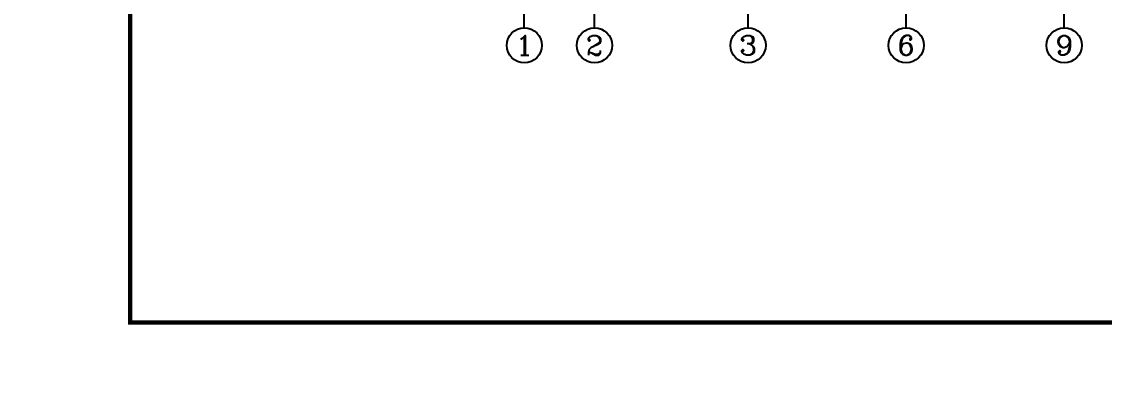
# Model space of a CAD drawing. Extents: x -726032 to 135930, y -151624 to 587044.
# Drawn here: x -399433 to -367367, y 444881 to 455717 of the extents above; entities that cross this region are included whole.
import ezdxf
from ezdxf.enums import TextEntityAlignment as Align

# ---------------------------------------------------------------- set-up
doc = ezdxf.new("R2010")
doc.units = 0
doc.header["$LTSCALE"] = 1000
doc.header["$MEASUREMENT"] = 0
doc.layers.get('0').update_dxf_attribs({"linetype": 'CONTINUOUS'})
for name, color, linetype in [('AXIS', 245, 'CONTINUOUS'), ('AXIS_TEXT', 7, 'CONTINUOUS'), ('PUB_TITLE', 1, 'CONTINUOUS')]:
    doc.layers.add(name, color=color, linetype=linetype)
doc.styles.add('COMPLEX', font='COMPLEX')

# ---------------------------------------------------------------- blocks, each defined once
blk = doc.blocks.new('_AXISO')
blk.add_circle((0, 0), 0.5)
at = {"layer": 'AXIS_TEXT', "style": 'COMPLEX', "width": 1.041667}
blk.add_attdef('A', text='', height=0.56, dxfattribs=at).set_placement((-0.25, -0.28), (0.25, -0.28), align=Align.FIT)

msp = doc.modelspace()

# ---------------------------------------------------------------- linework, layer by layer
at = {"layer": 'AXIS'}
for p, q in [((-384546.9, 455534.5), (-384546.9, 459611.9)), ((-382466.9, 455534.5), (-382466.9, 459611.9)), ((-377916.9, 455534.5), (-377916.9, 459611.9)), ((-373236.9, 455534.5), (-373236.9, 459611.9)), ((-368556.9, 455534.5), (-368556.9, 459611.9))]:
    msp.add_line(p, q, dxfattribs=at)
at = {"layer": 'PUB_TITLE'}
for points, const_width in [([(-495405.4, 445498.4), (-398815.4, 445498.4), (-398815.4, 500098.4), (-495405.4, 500098.4)], 0.234), ([(-398815.4, 445498.4), (-302225.4, 445498.4), (-302225.4, 500098.4), (-398815.4, 500098.4)], 0.234), ([(-396215.4, 446798.4), (-303525.4, 446798.4), (-303525.4, 498798.4), (-396215.4, 498798.4)], 130), ([(-495405.4, 390898.4), (-398815.4, 390898.4), (-398815.4, 445498.4), (-495405.4, 445498.4)], 0.234), ([(-398815.4, 390898.4), (-302225.4, 390898.4), (-302225.4, 445498.4), (-398815.4, 445498.4)], 0.234)]:
    msp.add_lwpolyline(points, close=True, dxfattribs=dict(at, const_width=const_width))

# ---------------------------------------------------------------- block references
at = {"layer": 'AXIS'}
ref = msp.add_blockref('_AXISO', (-384546.9, 455014.5), dxfattribs=dict(at, xscale=1040, yscale=1040, zscale=1040))
ref.add_attrib('A', '1', dxfattribs={"layer": 'AXIS_TEXT', "height": 582.4, "style": 'COMPLEX', "width": 2.083333}).set_placement((-384806.9, 454723.3), (-384286.9, 454723.3), align=Align.FIT)
ref = msp.add_blockref('_AXISO', (-382466.9, 455014.5), dxfattribs=dict(at, xscale=1040, yscale=1040, zscale=1040))
ref.add_attrib('A', '2', dxfattribs={"layer": 'AXIS_TEXT', "height": 582.4, "style": 'COMPLEX', "width": 1.339286}).set_placement((-382726.9, 454723.3), (-382206.9, 454723.3), align=Align.FIT)
ref = msp.add_blockref('_AXISO', (-377916.9, 455014.5), dxfattribs=dict(at, xscale=1040, yscale=1040, zscale=1040))
ref.add_attrib('A', '3', dxfattribs={"layer": 'AXIS_TEXT', "height": 582.4, "style": 'COMPLEX', "width": 1.339286}).set_placement((-378176.9, 454723.3), (-377656.9, 454723.3), align=Align.FIT)
ref = msp.add_blockref('_AXISO', (-373236.9, 455014.5), dxfattribs=dict(at, xscale=1040, yscale=1040, zscale=1040))
ref.add_attrib('A', '6', dxfattribs={"layer": 'AXIS_TEXT', "height": 582.4, "style": 'COMPLEX', "width": 1.339286}).set_placement((-373496.9, 454723.3), (-372976.9, 454723.3), align=Align.FIT)
ref = msp.add_blockref('_AXISO', (-368556.9, 455014.5), dxfattribs=dict(at, xscale=1040, yscale=1040, zscale=1040))
ref.add_attrib('A', '9', dxfattribs={"layer": 'AXIS_TEXT', "height": 582.4, "style": 'COMPLEX', "width": 1.339286}).set_placement((-368816.9, 454723.3), (-368296.9, 454723.3), align=Align.FIT)

doc.saveas('drawing.dxf')
